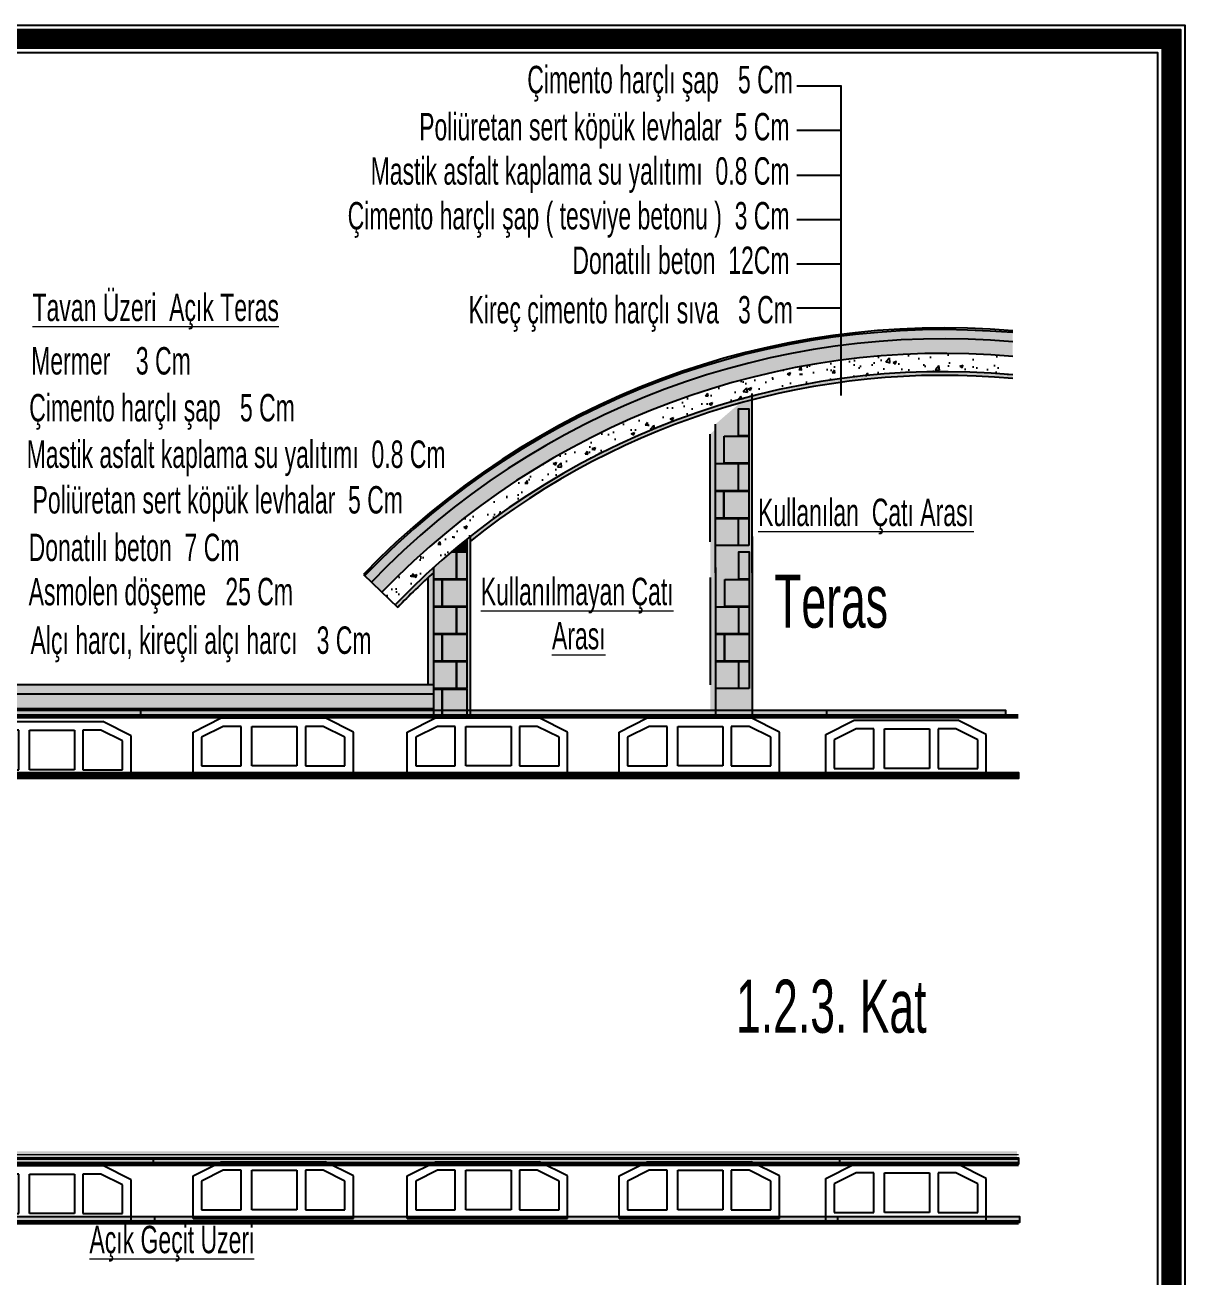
# Model space of a CAD drawing. Extents: x 41749 to 92598, y -24291 to 29432.
# Drawn here: x 91329 to 92598, y -22761 to -21391 of the extents above; entities that cross this region are included whole.
import ezdxf

# ---------------------------------------------------------------- set-up
doc = ezdxf.new("R2010")
doc.units = 0
doc.header["$MEASUREMENT"] = 0
doc.layers.get('0').update_dxf_attribs({"linetype": 'CONTINUOUS'})
doc.layers.add('BADOSEME', color=4, linetype='CONTINUOUS', lineweight=60)
doc.layers.add('DOSEMEKAP', color=8, linetype='CONTINUOUS', lineweight=5)
for name, color, linetype in [('DUVAR', 6, 'CONTINUOUS'), ('MERBAS', 231, 'CONTINUOUS'), ('SEMBOL', 21, 'CONTINUOUS'), ('SIVA', 7, 'CONTINUOUS')]:
    doc.layers.add(name, color=color, linetype=linetype)
doc.styles.add('DIN', font='ROMANS.SHX', dxfattribs={"width": 0.6})

# ---------------------------------------------------------------- blocks, each defined once
blk = doc.blocks.new('A$C218D7482')
at = {"layer": 'SEMBOL'}
for p, q in [((0, 15), (10, 20)), ((10, 20), (46.69, 20)), ((56.69, 15), (46.69, 20)), ((0, 0), (0, 15)), ((10.71, 17), (3, 13.15)), ((17, 17), (10.71, 17)), ((17, 3), (17, 17)), ((20.74, 17), (36.69, 17)), ((20.74, 3), (20.74, 17)), ((36.69, 17), (36.69, 3)), ((45.98, 17), (39.69, 17)), ((39.69, 17), (39.69, 3)), ((39.69, 17), (39.69, 3)), ((53.69, 13.15), (45.98, 17)), ((56.69, 0), (56.69, 15)), ((3, 13.15), (3, 3)), ((53.69, 3), (53.69, 13.15)), ((0, 0), (56.69, 0)), ((3, 3), (17, 3)), ((36.69, 3), (20.74, 3)), ((39.69, 3), (53.69, 3))]:
    blk.add_line(p, q, dxfattribs=at)

msp = doc.modelspace()

# ---------------------------------------------------------------- hatches: boundary and pattern name
h = msp.add_hatch(color=253)
h.set_gradient(color1=(165, 154, 151), color2=(155, 144, 140), one_color=1, tint=0.58)
h.paths.add_polyline_path([(91951.18729, -21822.81047), (91951.18729, -21811.68919, 0.0887625758), (91700.46206, -21993.42212), (91707.66521, -22000.35859, -0.0873597881)])
h.paths.add_polyline_path([(92409.45105, -21737.44008), (92409.45105, -21727.40225, 0.1349306339), (91951.18729, -21811.68919), (91951.18729, -21822.81047, -0.1366019062)])
h = msp.add_hatch(color=52)
h.set_gradient(color1=(220, 210, 9), color2=(247, 237, 59), one_color=1, tint=0.6)
h.paths.add_polyline_path([(92409.45105, -21753.50246), (92409.45105, -21737.44008, 0.2266666235), (91707.66521, -22000.35859), (91719.19026, -22011.45693, -0.227098403)])
h = msp.add_hatch()
h.set_pattern_fill('AR-CONC', color=256, scale=0.2, style=0)
h.set_pattern_definition([(50, (55882.862, -9645.197), (36.436934, -3.187817), [3.81, -41.91]), (355, (55882.862, -9645.197), (-7.048565, 38.21133), [3.048, -33.528]), (100.451, (55885.9, -9645.463), (29.3885, 35.023338), [3.238, -35.618]), (46.1842, (55882.862, -9635.037), (54.21581, -8.408466), [5.715, -62.865]), (96.6356, (55887.38, -9635.74), (47.48085, 49.48511), [4.857, -53.427]), (351.184, (55882.86, -9635.04), (47.48092, 49.48502), [4.572, -50.292]), (21, (55887.942, -9637.577), (30.322976, -20.453104), [3.81, -41.91]), (326, (55887.942, -9637.577), (12.360406, 36.837593), [3.048, -33.528]), (71.4514, (55890.47, -9639.282), (42.683298, 16.38457), [3.238, -35.618]), (37.5, (55882.862, -9645.197), (0.6177207, 16.9110078), [0, -33.1216, 0, -34.036, 0, -33.655]), (7.5, (55882.862, -9645.197), (13.3639325, 20.036115), [0, -19.4056, 0, -32.3596, 0, -12.827]), (327.5, (55871.534, -9645.197), (27.118119, -1.145749), [0, -12.7, 0, -39.624, 0, -52.578]), (317.5, (55866.454, -9645.197), (29.625836, 5.085298), [0, -16.51, 0, -26.3144, 0, -37.338])])
h.paths.add_polyline_path([(91719.19026, -22011.45693), (91733.59657, -22025.32986, -0.0819983484), (91951.18729, -21863.11201), (91951.18729, -21840.66912, 0.0850392465)])
h.paths.add_polyline_path([(92409.45105, -21773.58383), (92409.45105, -21753.50246, 0.1393676499), (91951.18729, -21840.66912), (91951.18729, -21863.11201, -0.1429939263)])
h = msp.add_hatch(color=253)
h.set_gradient(color1=(165, 154, 151), color2=(155, 144, 140), one_color=1, tint=0.58)
h.paths.add_polyline_path([(92409.45105, -21777.60057), (92409.45105, -21773.58383, 0.1927807798), (91815.91747, -21950.54705), (91815.91747, -21955.66066, -0.1938893234)])
h = msp.add_hatch(color=253)
h.set_gradient(color1=(165, 154, 151), color2=(155, 144, 140), one_color=1, tint=0.58)
h.paths.add_polyline_path([(92124.20922, -21793.8364, 0.0080237748), (92103.53421, -21810.78573), (92108.8463, -21810.78573), (92108.8463, -21840.38196), (92084.20922, -21840.38196), (92084.20922, -21840.78573), (92093.38676, -21840.78573), (92093.38676, -21870.38196), (92084.20922, -21870.38196), (92084.20922, -21870.78573), (92108.8463, -21870.78573), (92108.8463, -21900.38196), (92084.20922, -21900.38196), (92084.20922, -21900.78573), (92093.38676, -21900.78573), (92093.38676, -21930.38196), (92084.20922, -21930.38196), (92084.20922, -21930.78573), (92108.8463, -21930.78573), (92108.8463, -21960.38196), (92084.20922, -21960.38196), (92084.20922, -21960.78573), (92093.38676, -21960.78573), (92093.38676, -21990.38196), (92093.79052, -21990.38196), (92093.79052, -21960.78573), (92120.49307, -21960.78573), (92120.49307, -21990.38196), (92124.20922, -21990.38196)])
h.paths.add_polyline_path([(92120.49307, -21900.38196), (92109.25006, -21900.38196), (92109.25006, -21870.78573), (92120.49307, -21870.78573)], flags=16)
h.paths.add_polyline_path([(92120.49307, -21900.78573), (92120.49307, -21930.38196), (92093.79052, -21930.38196), (92093.79052, -21900.78573)], flags=16)
h.paths.add_polyline_path([(92120.49307, -21870.38196), (92093.79052, -21870.38196), (92093.79052, -21840.78573), (92120.49307, -21840.78573)], flags=16)
h.paths.add_polyline_path([(92120.49307, -21930.78573), (92120.49307, -21960.38196), (92109.25006, -21960.38196), (92109.25006, -21930.78573)], flags=16)
h.paths.add_polyline_path([(92120.49307, -21840.38196), (92109.25006, -21840.38196), (92109.25006, -21810.78573), (92120.49307, -21810.78573)], flags=16)
h = msp.add_hatch(color=22)
h.set_gradient(color1=(221, 32, 29), color2=(227, 41, 38), one_color=1, tint=0.52)
h.paths.add_polyline_path([(92084.20922, -21827.67183), (92084.20922, -21840.38196), (92108.8463, -21840.38196), (92108.8463, -21810.78573), (92103.53421, -21810.78573, 0.0077021681)])
h = msp.add_hatch(color=22)
h.set_gradient(color1=(221, 32, 29), color2=(227, 41, 38), one_color=1, tint=0.52)
h.paths.add_polyline_path([(92120.49307, -21810.78573), (92109.25006, -21810.78573), (92109.25006, -21840.38196), (92120.49307, -21840.38196)])
h = msp.add_hatch(color=253)
h.set_gradient(color1=(165, 154, 151), color2=(155, 144, 140), one_color=1, tint=0.58)
h.paths.add_polyline_path([(92084.20922, -21833.06744, 0.0024663575), (92078.1852, -21838.5994), (92078.1852, -21956.38196), (92084.20922, -21956.38196), (92084.20922, -21930.78573)])
h = msp.add_hatch(color=253)
h.set_gradient(color1=(165, 154, 151), color2=(155, 144, 140), one_color=1, tint=0.58)
h.paths.add_polyline_path([(92093.79052, -21900.78573), (92120.16117, -21900.78573), (92120.16117, -21900.38196), (92109.25006, -21900.38196), (92109.25006, -21870.78573), (92120.16117, -21870.78573), (92120.16117, -21870.38196), (92093.79052, -21870.38196), (92093.79052, -21840.78573), (92093.38676, -21840.78573), (92093.38676, -21870.38196), (92084.20922, -21870.38196), (92084.20922, -21870.78573), (92108.8463, -21870.78573), (92108.8463, -21900.38196), (92084.20922, -21900.38196), (92084.20922, -21900.78573), (92093.38676, -21900.78573), (92093.38676, -21930.38196), (92084.20922, -21930.38196), (92084.20922, -21930.78573), (92108.8463, -21930.78573), (92108.8463, -21960.38196), (92084.20922, -21960.38196), (92084.20922, -21960.78573), (92093.38676, -21960.78573), (92093.38676, -21990.38196), (92093.79052, -21990.38196), (92093.79052, -21960.78573), (92120.16117, -21960.78573), (92120.16117, -21960.38196), (92109.25006, -21960.38196), (92109.25006, -21930.78573), (92120.16117, -21930.78573), (92120.16117, -21930.38196), (92093.79052, -21930.38196)])
h = msp.add_hatch(color=22)
h.set_gradient(color1=(221, 32, 29), color2=(227, 41, 38), one_color=1, tint=0.52)
h.paths.add_polyline_path([(92093.38676, -21840.78573), (92084.20922, -21840.78573), (92084.20922, -21870.38196), (92093.38676, -21870.38196)])
h = msp.add_hatch(color=22)
h.set_gradient(color1=(221, 32, 29), color2=(227, 41, 38), one_color=1, tint=0.52)
h.paths.add_polyline_path([(92093.79052, -21870.38196), (92120.49307, -21870.38196), (92120.49307, -21840.78573), (92093.79052, -21840.78573)])
h = msp.add_hatch(color=22)
h.set_gradient(color1=(221, 32, 29), color2=(227, 41, 38), one_color=1, tint=0.52)
h.paths.add_polyline_path([(92108.8463, -21870.78573), (92084.20922, -21870.78573), (92084.20922, -21900.38196), (92108.8463, -21900.38196)])
h = msp.add_hatch(color=22)
h.set_gradient(color1=(221, 32, 29), color2=(227, 41, 38), one_color=1, tint=0.52)
h.paths.add_polyline_path([(92120.49307, -21870.78573), (92109.25006, -21870.78573), (92109.25006, -21900.38196), (92120.49307, -21900.38196)])
h = msp.add_hatch(color=253)
h.set_gradient(color1=(165, 154, 151), color2=(155, 144, 140), one_color=1, tint=0.58)
h.paths.add_polyline_path([(92084.6481, -21905.54005, 0.0024663575), (92078.62408, -21911.07201), (92078.62408, -22028.85457), (92084.6481, -22028.85457), (92084.6481, -22003.25834)])
h = msp.add_hatch(color=22)
h.set_gradient(color1=(221, 32, 29), color2=(227, 41, 38), one_color=1, tint=0.52)
h.paths.add_polyline_path([(92093.38676, -21900.78573), (92084.20922, -21900.78573), (92084.20922, -21930.38196), (92093.38676, -21930.38196)])
h = msp.add_hatch(color=22)
h.set_gradient(color1=(221, 32, 29), color2=(227, 41, 38), one_color=1, tint=0.52)
h.paths.add_polyline_path([(92093.79052, -21930.38196), (92120.49307, -21930.38196), (92120.49307, -21900.78573), (92093.79052, -21900.78573)])
h = msp.add_hatch(color=22)
h.set_gradient(color1=(221, 32, 29), color2=(227, 41, 38), one_color=1, tint=0.52)
h.paths.add_polyline_path([(92108.8463, -21930.78573), (92084.20922, -21930.78573), (92084.20922, -21960.38196), (92108.8463, -21960.38196)])
h = msp.add_hatch(color=22)
h.set_gradient(color1=(221, 32, 29), color2=(227, 41, 38), one_color=1, tint=0.52)
h.paths.add_polyline_path([(92120.49307, -21930.78573), (92109.25006, -21930.78573), (92109.25006, -21960.38196), (92120.49307, -21960.38196)])
h = msp.add_hatch(color=253)
h.set_gradient(color1=(165, 154, 151), color2=(155, 144, 140), one_color=1, tint=0.58)
h.paths.add_polyline_path([(91815.91747, -21950.54705, 0.0080237748), (91795.24245, -21967.49638), (91800.55454, -21967.49638), (91800.55454, -21997.09262), (91775.91747, -21997.09262), (91775.91747, -21997.49638), (91785.095, -21997.49638), (91785.095, -22027.09262), (91775.91747, -22027.09262), (91775.91747, -22027.49638), (91800.55454, -22027.49638), (91800.55454, -22057.09262), (91775.91747, -22057.09262), (91775.91747, -22057.49638), (91785.095, -22057.49638), (91785.095, -22087.09262), (91775.91747, -22087.09262), (91775.91747, -22087.49638), (91800.55454, -22087.49638), (91800.55454, -22117.09262), (91775.91747, -22117.09262), (91775.91747, -22117.49638), (91785.095, -22117.49638), (91785.095, -22147.09262), (91785.49877, -22147.09262), (91785.49877, -22117.49638), (91812.20132, -22117.49638), (91812.20132, -22147.09262), (91815.91747, -22147.09262)])
h.paths.add_polyline_path([(91812.20132, -22057.09262), (91800.95831, -22057.09262), (91800.95831, -22027.49638), (91812.20132, -22027.49638)], flags=16)
h.paths.add_polyline_path([(91812.20132, -22057.49638), (91812.20132, -22087.09262), (91785.49877, -22087.09262), (91785.49877, -22057.49638)], flags=16)
h.paths.add_polyline_path([(91812.20132, -22027.09262), (91785.49877, -22027.09262), (91785.49877, -21997.49638), (91812.20132, -21997.49638)], flags=16)
h.paths.add_polyline_path([(91812.20132, -22087.49638), (91812.20132, -22117.09262), (91800.95831, -22117.09262), (91800.95831, -22087.49638)], flags=16)
h.paths.add_polyline_path([(91812.20132, -21997.09262), (91800.95831, -21997.09262), (91800.95831, -21967.49638), (91812.20132, -21967.49638)], flags=16)
h = msp.add_hatch(color=22)
h.set_gradient(color1=(221, 32, 29), color2=(227, 41, 38), one_color=1, tint=0.52)
edge = h.paths.add_edge_path()
edge.add_arc((92333.64312, -22603.16012), 833.03281, 128.75238265, 130.22127006)
edge.add_line((91795.71952, -21967.09262), (91812.20132, -21967.09262))
edge.add_line((91812.20132, -21967.09262), (91812.20132, -21953.51244))
h = msp.add_hatch(color=253)
h.set_gradient(color1=(165, 154, 151), color2=(155, 144, 140), one_color=1, tint=0.58)
h.paths.add_polyline_path([(92124.64806, -21950.54708, 0.0080237748), (92103.97304, -21967.49642), (92109.28513, -21967.49642), (92109.28513, -21997.09265), (92084.64806, -21997.09265), (92084.64806, -21997.49642), (92093.82559, -21997.49642), (92093.82559, -22027.09265), (92084.64806, -22027.09265), (92084.64806, -22027.49642), (92109.28513, -22027.49642), (92109.28513, -22057.09265), (92084.64806, -22057.09265), (92084.64806, -22057.49642), (92093.82559, -22057.49642), (92093.82559, -22087.09265), (92084.64806, -22087.09265), (92084.64806, -22087.49642), (92109.28513, -22087.49642), (92109.28513, -22117.09265), (92084.64806, -22117.09265), (92084.64806, -22117.49642), (92093.82559, -22117.49642), (92093.82559, -22147.09265), (92094.22936, -22147.09265), (92094.22936, -22117.49642), (92120.9319, -22117.49642), (92120.9319, -22147.09265), (92124.64806, -22147.09265)])
h.paths.add_polyline_path([(92120.9319, -22057.09265), (92109.6889, -22057.09265), (92109.6889, -22027.49642), (92120.9319, -22027.49642)], flags=16)
h.paths.add_polyline_path([(92120.9319, -22057.49642), (92120.9319, -22087.09265), (92094.22936, -22087.09265), (92094.22936, -22057.49642)], flags=16)
h.paths.add_polyline_path([(92120.9319, -22027.09265), (92094.22936, -22027.09265), (92094.22936, -21997.49642), (92120.9319, -21997.49642)], flags=16)
h.paths.add_polyline_path([(92120.9319, -22087.49642), (92120.9319, -22117.09265), (92109.6889, -22117.09265), (92109.6889, -22087.49642)], flags=16)
h.paths.add_polyline_path([(92120.9319, -21997.09265), (92109.6889, -21997.09265), (92109.6889, -21967.49642), (92120.9319, -21967.49642)], flags=16)
h = msp.add_hatch(color=22)
h.set_gradient(color1=(221, 32, 29), color2=(227, 41, 38), one_color=1, tint=0.52)
h.paths.add_polyline_path([(91775.91747, -21984.38248), (91775.91747, -21997.09262), (91800.55454, -21997.09262), (91800.55454, -21967.49638), (91795.24245, -21967.49638, 0.0077021681)])
h = msp.add_hatch(color=22)
h.set_gradient(color1=(221, 32, 29), color2=(227, 41, 38), one_color=1, tint=0.52)
h.paths.add_polyline_path([(91812.20132, -21967.49638), (91800.95831, -21967.49638), (91800.95831, -21997.09262), (91812.20132, -21997.09262)])
h = msp.add_hatch(color=22)
h.set_gradient(color1=(221, 32, 29), color2=(227, 41, 38), one_color=1, tint=0.52)
h.paths.add_polyline_path([(92093.38676, -21960.78573), (92084.20922, -21960.78573), (92084.20922, -21990.38196), (92093.38676, -21990.38196)])
h = msp.add_hatch(color=22)
h.set_gradient(color1=(221, 32, 29), color2=(227, 41, 38), one_color=1, tint=0.52)
h.paths.add_polyline_path([(92084.64806, -21984.38252), (92084.64806, -21997.09265), (92109.28513, -21997.09265), (92109.28513, -21967.49642), (92103.97304, -21967.49642, 0.0077021681)])
h = msp.add_hatch(color=22)
h.set_gradient(color1=(221, 32, 29), color2=(227, 41, 38), one_color=1, tint=0.52)
h.paths.add_polyline_path([(92093.79052, -21990.38196), (92120.49307, -21990.38196), (92120.49307, -21960.78573), (92093.79052, -21960.78573)])
h = msp.add_hatch(color=22)
h.set_gradient(color1=(221, 32, 29), color2=(227, 41, 38), one_color=1, tint=0.52)
h.paths.add_polyline_path([(92120.9319, -21967.49642), (92109.6889, -21967.49642), (92109.6889, -21997.09265), (92120.9319, -21997.09265)])
h = msp.add_hatch(color=253)
h.set_gradient(color1=(165, 154, 151), color2=(155, 144, 140), one_color=1, tint=0.58)
h.paths.add_polyline_path([(91775.91747, -21989.7781), (91775.91747, -21984.38248, 0.0176781672), (91733.59657, -22025.32986), (91736.47784, -22028.10445, -0.0165884925)])
h = msp.add_hatch(color=253)
h.set_gradient(color1=(165, 154, 151), color2=(155, 144, 140), one_color=1, tint=0.58)
h.paths.add_polyline_path([(91775.91747, -21989.7781, 0.0024663575), (91769.89344, -21995.31005), (91769.89344, -22113.09262), (91775.91747, -22113.09262), (91775.91747, -22087.49638)])
h = msp.add_hatch(color=253)
h.set_gradient(color1=(165, 154, 151), color2=(155, 144, 140), one_color=1, tint=0.58)
h.paths.add_polyline_path([(92084.64806, -21989.77813, 0.0024663575), (92078.62403, -21995.31008), (92078.62403, -22113.09265), (92084.64806, -22113.09265), (92084.64806, -22087.49642)])
h = msp.add_hatch(color=253)
h.set_gradient(color1=(165, 154, 151), color2=(155, 144, 140), one_color=1, tint=0.58)
h.paths.add_polyline_path([(91785.49877, -22057.49638), (91811.86942, -22057.49638), (91811.86942, -22057.09262), (91800.95831, -22057.09262), (91800.95831, -22027.49638), (91811.86942, -22027.49638), (91811.86942, -22027.09262), (91785.49877, -22027.09262), (91785.49877, -21997.49638), (91785.095, -21997.49638), (91785.095, -22027.09262), (91775.91747, -22027.09262), (91775.91747, -22027.49638), (91800.55454, -22027.49638), (91800.55454, -22057.09262), (91775.91747, -22057.09262), (91775.91747, -22057.49638), (91785.095, -22057.49638), (91785.095, -22087.09262), (91775.91747, -22087.09262), (91775.91747, -22087.49638), (91800.55454, -22087.49638), (91800.55454, -22117.09262), (91775.91747, -22117.09262), (91775.91747, -22117.49638), (91785.095, -22117.49638), (91785.095, -22147.09262), (91785.49877, -22147.09262), (91785.49877, -22117.49638), (91811.86942, -22117.49638), (91811.86942, -22117.09262), (91800.95831, -22117.09262), (91800.95831, -22087.49638), (91811.86942, -22087.49638), (91811.86942, -22087.09262), (91785.49877, -22087.09262)])
h = msp.add_hatch(color=22)
h.set_gradient(color1=(221, 32, 29), color2=(227, 41, 38), one_color=1, tint=0.52)
h.paths.add_polyline_path([(91785.095, -21997.49638), (91775.91747, -21997.49638), (91775.91747, -22027.09262), (91785.095, -22027.09262)])
h = msp.add_hatch(color=22)
h.set_gradient(color1=(221, 32, 29), color2=(227, 41, 38), one_color=1, tint=0.52)
h.paths.add_polyline_path([(91785.49877, -22027.09262), (91812.20132, -22027.09262), (91812.20132, -21997.49638), (91785.49877, -21997.49638)])
h = msp.add_hatch(color=253)
h.set_gradient(color1=(165, 154, 151), color2=(155, 144, 140), one_color=1, tint=0.58)
h.paths.add_polyline_path([(92094.22936, -22057.49642), (92120.6, -22057.49642), (92120.6, -22057.09265), (92109.6889, -22057.09265), (92109.6889, -22027.49642), (92120.6, -22027.49642), (92120.6, -22027.09265), (92094.22936, -22027.09265), (92094.22936, -21997.49642), (92093.82559, -21997.49642), (92093.82559, -22027.09265), (92084.64806, -22027.09265), (92084.64806, -22027.49642), (92109.28513, -22027.49642), (92109.28513, -22057.09265), (92084.64806, -22057.09265), (92084.64806, -22057.49642), (92093.82559, -22057.49642), (92093.82559, -22087.09265), (92084.64806, -22087.09265), (92084.64806, -22087.49642), (92109.28513, -22087.49642), (92109.28513, -22117.09265), (92084.64806, -22117.09265), (92084.64806, -22117.49642), (92093.82559, -22117.49642), (92093.82559, -22147.09265), (92094.22936, -22147.09265), (92094.22936, -22117.49642), (92120.6, -22117.49642), (92120.6, -22117.09265), (92109.6889, -22117.09265), (92109.6889, -22087.49642), (92120.6, -22087.49642), (92120.6, -22087.09265), (92094.22936, -22087.09265)])
h = msp.add_hatch(color=22)
h.set_gradient(color1=(221, 32, 29), color2=(227, 41, 38), one_color=1, tint=0.52)
h.paths.add_polyline_path([(92093.82559, -21997.49642), (92084.64806, -21997.49642), (92084.64806, -22027.09265), (92093.82559, -22027.09265)])
h = msp.add_hatch(color=22)
h.set_gradient(color1=(221, 32, 29), color2=(227, 41, 38), one_color=1, tint=0.52)
h.paths.add_polyline_path([(92094.22936, -22027.09265), (92120.9319, -22027.09265), (92120.9319, -21997.49642), (92094.22936, -21997.49642)])
h = msp.add_hatch(color=22)
h.set_gradient(color1=(221, 32, 29), color2=(227, 41, 38), one_color=1, tint=0.52)
h.paths.add_polyline_path([(91800.55454, -22027.49638), (91775.91747, -22027.49638), (91775.91747, -22057.09262), (91800.55454, -22057.09262)])
h = msp.add_hatch(color=22)
h.set_gradient(color1=(221, 32, 29), color2=(227, 41, 38), one_color=1, tint=0.52)
h.paths.add_polyline_path([(91812.20132, -22027.49638), (91800.95831, -22027.49638), (91800.95831, -22057.09262), (91812.20132, -22057.09262)])
h = msp.add_hatch(color=253)
h.set_gradient(color1=(165, 154, 151), color2=(155, 144, 140), one_color=1, tint=0.58)
h.paths.add_polyline_path([(92084.3975, -22025.76832, 0.0024663575), (92078.37348, -22031.30027), (92078.37348, -22149.08283), (92084.3975, -22149.08283), (92084.3975, -22123.4866)])
h = msp.add_hatch(color=22)
h.set_gradient(color1=(221, 32, 29), color2=(227, 41, 38), one_color=1, tint=0.52)
h.paths.add_polyline_path([(92109.28513, -22027.49642), (92084.64806, -22027.49642), (92084.64806, -22057.09265), (92109.28513, -22057.09265)])
h = msp.add_hatch(color=22)
h.set_gradient(color1=(221, 32, 29), color2=(227, 41, 38), one_color=1, tint=0.52)
h.paths.add_polyline_path([(92120.9319, -22027.49642), (92109.6889, -22027.49642), (92109.6889, -22057.09265), (92120.9319, -22057.09265)])
h = msp.add_hatch(color=22)
h.set_gradient(color1=(221, 32, 29), color2=(227, 41, 38), one_color=1, tint=0.52)
h.paths.add_polyline_path([(91785.095, -22057.49638), (91775.91747, -22057.49638), (91775.91747, -22087.09262), (91785.095, -22087.09262)])
h = msp.add_hatch(color=22)
h.set_gradient(color1=(221, 32, 29), color2=(227, 41, 38), one_color=1, tint=0.52)
h.paths.add_polyline_path([(91785.49877, -22087.09262), (91812.20132, -22087.09262), (91812.20132, -22057.49638), (91785.49877, -22057.49638)])
h = msp.add_hatch(color=22)
h.set_gradient(color1=(221, 32, 29), color2=(227, 41, 38), one_color=1, tint=0.52)
h.paths.add_polyline_path([(92093.82559, -22057.49642), (92084.64806, -22057.49642), (92084.64806, -22087.09265), (92093.82559, -22087.09265)])
h = msp.add_hatch(color=22)
h.set_gradient(color1=(221, 32, 29), color2=(227, 41, 38), one_color=1, tint=0.52)
h.paths.add_polyline_path([(92094.22936, -22087.09265), (92120.9319, -22087.09265), (92120.9319, -22057.49642), (92094.22936, -22057.49642)])
h = msp.add_hatch(color=22)
h.set_gradient(color1=(221, 32, 29), color2=(227, 41, 38), one_color=1, tint=0.52)
h.paths.add_polyline_path([(91800.55454, -22087.49638), (91775.91747, -22087.49638), (91775.91747, -22117.09262), (91800.55454, -22117.09262)])
h = msp.add_hatch(color=22)
h.set_gradient(color1=(221, 32, 29), color2=(227, 41, 38), one_color=1, tint=0.52)
h.paths.add_polyline_path([(91812.20132, -22087.49638), (91800.95831, -22087.49638), (91800.95831, -22117.09262), (91812.20132, -22117.09262)])
h = msp.add_hatch(color=22)
h.set_gradient(color1=(221, 32, 29), color2=(227, 41, 38), one_color=1, tint=0.52)
h.paths.add_polyline_path([(92109.28513, -22087.49642), (92084.64806, -22087.49642), (92084.64806, -22117.09265), (92109.28513, -22117.09265)])
h = msp.add_hatch(color=22)
h.set_gradient(color1=(221, 32, 29), color2=(227, 41, 38), one_color=1, tint=0.52)
h.paths.add_polyline_path([(92120.9319, -22087.49642), (92109.6889, -22087.49642), (92109.6889, -22117.09265), (92120.9319, -22117.09265)])
h = msp.add_hatch(color=253)
h.set_gradient(color1=(165, 154, 151), color2=(155, 144, 140), one_color=1, tint=0.58)
h.paths.add_polyline_path([(91336.51908, -22123.09262), (91336.51908, -22113.09262), (91259.16757, -22113.09262), (91259.16757, -22123.09262)])
h.paths.add_polyline_path([(91775.91747, -22123.09262), (91775.91747, -22113.09262), (91336.51908, -22113.09262), (91336.51908, -22123.09262)])
h = msp.add_hatch(color=253)
h.set_gradient(color1=(165, 154, 151), color2=(155, 144, 140), one_color=1, tint=0.58)
h.paths.add_polyline_path([(91775.91747, -22123.09262), (91775.91747, -22113.09262), (91336.51908, -22113.09262), (91336.51908, -22123.09262)])
h = msp.add_hatch(color=22)
h.set_gradient(color1=(221, 32, 29), color2=(227, 41, 38), one_color=1, tint=0.52)
h.paths.add_polyline_path([(91785.095, -22117.49638), (91775.91747, -22117.49638), (91775.91747, -22147.09262), (91785.095, -22147.09262)])
h = msp.add_hatch(color=22)
h.set_gradient(color1=(221, 32, 29), color2=(227, 41, 38), one_color=1, tint=0.52)
h.paths.add_polyline_path([(91785.49877, -22147.09262), (91812.20132, -22147.09262), (91812.20132, -22117.49638), (91785.49877, -22117.49638)])
h = msp.add_hatch(color=22)
h.set_gradient(color1=(221, 32, 29), color2=(227, 41, 38), one_color=1, tint=0.52)
h.paths.add_polyline_path([(92093.82559, -22117.49642), (92084.64806, -22117.49642), (92084.64806, -22147.09265), (92093.82559, -22147.09265)])
h = msp.add_hatch(color=22)
h.set_gradient(color1=(221, 32, 29), color2=(227, 41, 38), one_color=1, tint=0.52)
h.paths.add_polyline_path([(92094.22936, -22147.09265), (92120.9319, -22147.09265), (92120.9319, -22117.49642), (92094.22936, -22117.49642)])
h = msp.add_hatch(color=52)
h.set_gradient(color1=(220, 210, 9), color2=(247, 237, 59), one_color=1, tint=0.6)
h.paths.add_polyline_path([(91336.51908, -22123.09262), (91259.16757, -22123.09262), (91259.16757, -22139.09262), (91336.51908, -22139.09262)])
h.paths.add_polyline_path([(91775.91747, -22139.09262), (91775.91747, -22123.09262), (91336.51908, -22123.09262), (91336.51908, -22139.09262)])
h = msp.add_hatch(color=52)
h.set_gradient(color1=(220, 210, 9), color2=(247, 237, 59), one_color=1, tint=0.6)
h.paths.add_polyline_path([(91775.91747, -22139.09262), (91775.91747, -22123.09262), (91336.51908, -22123.09262), (91336.51908, -22139.09262)])
h = msp.add_hatch(color=253)
h.set_gradient(color1=(165, 154, 151), color2=(155, 144, 140), one_color=1, tint=0.58)
h.paths.add_polyline_path([(92206.077, -22147.09259), (92206.077, -22141.09259), (91259.16757, -22141.09259), (91259.16757, -22147.09259)])
h = msp.add_hatch(color=253)
h.set_gradient(color1=(165, 154, 151), color2=(155, 144, 140), one_color=1, tint=0.58)
h.paths.add_polyline_path([(91469.98745, -22147.09262), (91469.98745, -22141.09262), (91259.16757, -22141.09262), (91259.16757, -22147.09262)])
h = msp.add_hatch(color=253)
h.set_gradient(color1=(165, 154, 151), color2=(155, 144, 140), one_color=1, tint=0.58)
h.paths.add_polyline_path([(91775.91747, -22147.09262), (91775.91747, -22141.09262), (91336.51908, -22141.09262), (91336.51908, -22147.09262)])
h = msp.add_hatch(color=253)
h.set_gradient(color1=(165, 154, 151), color2=(155, 144, 140), one_color=1, tint=0.58)
h.paths.add_polyline_path([(91775.91747, -22147.09262), (91775.91747, -22141.09262), (91336.51908, -22141.09262), (91336.51908, -22147.09262)])
h = msp.add_hatch(color=253)
h.set_gradient(color1=(165, 154, 151), color2=(155, 144, 140), one_color=1, tint=0.58)
h.paths.add_polyline_path([(92401.87393, -22147.09259), (92401.87393, -22141.09259), (91454.96449, -22141.09259), (91454.96449, -22147.09259)])
h = msp.add_hatch(color=253)
h.set_gradient(color1=(165, 154, 151), color2=(155, 144, 140), one_color=1, tint=0.58)
h.paths.add_polyline_path([(92220.12506, -22215.0926), (92220.12506, -22209.0926), (91273.21562, -22209.0926), (91273.21562, -22215.0926)])
h = msp.add_hatch(color=253)
h.set_gradient(color1=(165, 154, 151), color2=(155, 144, 140), one_color=1, tint=0.58)
h.paths.add_polyline_path([(91273.21562, -22211.09262), (91273.21562, -22215.09262), (92164.86384, -22215.09262), (92164.86384, -22211.09262)])
h = msp.add_hatch(color=253)
h.set_gradient(color1=(165, 154, 151), color2=(155, 144, 140), one_color=1, tint=0.58)
h.paths.add_polyline_path([(92415.92198, -22215.09259), (92415.92198, -22209.09259), (91469.01255, -22209.09259), (91469.01255, -22215.09259)])
h = msp.add_hatch(color=52)
h.set_gradient(color1=(220, 210, 9), color2=(247, 237, 59), one_color=1, tint=0.6)
h.paths.add_polyline_path([(92414.15961, -22629.7196), (92414.15961, -22623.7196), (91271.8521, -22623.7196), (91271.8521, -22629.7196)])
h = msp.add_hatch(color=253)
h.set_gradient(color1=(165, 154, 151), color2=(155, 144, 140), one_color=1, tint=0.58)
h.paths.add_polyline_path([(92220.12506, -22637.09259), (92220.12506, -22631.09259), (91273.21562, -22631.09259), (91273.21562, -22637.09259)])
h = msp.add_hatch(color=253)
h.set_gradient(color1=(165, 154, 151), color2=(155, 144, 140), one_color=1, tint=0.58)
h.paths.add_polyline_path([(92415.92198, -22637.09259), (92415.92198, -22631.09259), (91469.01255, -22631.09259), (91469.01255, -22637.09259)])
h = msp.add_hatch(color=253)
h.set_gradient(color1=(165, 154, 151), color2=(155, 144, 140), one_color=1, tint=0.58)
h.paths.add_polyline_path([(92218.10113, -22701.09266), (92218.10113, -22695.09266), (91271.1917, -22695.09266), (91271.1917, -22701.09266)])
h = msp.add_hatch(color=253)
h.set_gradient(color1=(165, 154, 151), color2=(155, 144, 140), one_color=1, tint=0.58)
h.paths.add_polyline_path([(92417.10725, -22701.09266), (92417.10725, -22695.09266), (91470.19781, -22695.09266), (91470.19781, -22701.09266)])

# ---------------------------------------------------------------- linework, layer by layer
for p, q in [((92173.2081, -21457.39729), (92222.00552, -21457.39729)), ((92221.7566, -21796.36349), (92221.7566, -21457.39729)), ((92172.95918, -21505.87508), (92221.7566, -21505.87508)), ((92172.95918, -21554.844), (92221.7566, -21554.844)), ((92172.95918, -21603.60828), (92221.7566, -21603.60828)), ((92172.95918, -21651.96328), (92221.7566, -21651.96328)), ((92172.95918, -21700.31828), (92221.7566, -21700.31828)), ((92124.20922, -21990.38196), (92124.20922, -21793.8364)), ((92084.20922, -21990.38196), (92084.20922, -21827.67183)), ((92078.1852, -21956.38196), (92078.1852, -21838.5994)), ((92084.20922, -21990.38196), (92084.20922, -21838.5994)), ((92093.38676, -21930.38196), (92093.38676, -21900.78573)), ((92093.79052, -21930.38196), (92093.79052, -21900.78573)), ((91815.91747, -22147.09262), (91815.91747, -21950.54705)), ((92124.64806, -22147.09265), (92124.64806, -21950.54708)), ((91699.02142, -21992.03483), (91736.47784, -22028.10445)), ((91775.91747, -22147.09262), (91775.91747, -21984.38248)), ((92084.64806, -22147.09265), (92084.64806, -21984.38252)), ((91769.89344, -22113.09262), (91769.89344, -21995.31005)), ((91775.91747, -22147.09262), (91775.91747, -21995.31005)), ((91785.095, -22027.09262), (91785.095, -21997.49638)), ((91785.49877, -22027.09262), (91785.49877, -21997.49638)), ((92078.62403, -22113.09265), (92078.62403, -21995.31008)), ((92084.64806, -22147.09265), (92084.64806, -21995.31008)), ((91775.91747, -22027.09262), (91785.095, -22027.09262)), ((91785.49877, -22027.09262), (91812.20132, -22027.09262)), ((91785.095, -22087.09262), (91785.095, -22057.49638)), ((91785.49877, -22087.09262), (91785.49877, -22057.49638)), ((92093.82559, -22087.09265), (92093.82559, -22057.49642)), ((92094.22936, -22087.09265), (92094.22936, -22057.49642)), ((91775.91747, -22113.09262), (91259.16757, -22113.09262)), ((91775.91747, -22117.49638), (91785.095, -22117.49638)), ((91785.095, -22147.09262), (91785.095, -22117.49638)), ((91785.49877, -22117.49638), (91812.20132, -22117.49638)), ((91785.49877, -22147.09262), (91785.49877, -22117.49638)), ((91800.95831, -22117.09262), (91812.20132, -22117.09262)), ((91775.91747, -22123.09262), (91259.16757, -22123.09262)), ((91775.91747, -22139.09262), (91259.16757, -22139.09262)), ((91775.91747, -22141.09262), (91259.16757, -22141.09262)), ((92415.47507, -22215.09262), (91273.19159, -22215.09262))]:
    msp.add_line(p, q)
for points in [[(92120.49307, -21840.38196), (92109.25006, -21840.38196), (92109.25006, -21810.78573), (92120.49307, -21810.78573)], [(92093.79052, -21840.78573), (92120.49307, -21840.78573), (92120.49307, -21870.38196), (92093.79052, -21870.38196)], [(92084.20922, -21870.78573), (92108.8463, -21870.78573), (92108.8463, -21900.38196), (92084.20922, -21900.38196)], [(92120.49307, -21900.38196), (92109.25006, -21900.38196), (92109.25006, -21870.78573), (92120.49307, -21870.78573)], [(92093.38676, -21930.38196), (92084.20922, -21930.38196), (92084.20922, -21900.78573), (92093.38676, -21900.78573)], [(92093.79052, -21900.78573), (92120.49307, -21900.78573), (92120.49307, -21930.38196), (92093.79052, -21930.38196)], [(92084.20922, -21930.78573), (92108.8463, -21930.78573), (92108.8463, -21960.38196), (92084.20922, -21960.38196)], [(92120.49307, -21960.38196), (92109.25006, -21960.38196), (92109.25006, -21930.78573), (92120.49307, -21930.78573)], [(91812.20132, -21997.09262), (91800.95831, -21997.09262), (91800.95831, -21967.49638), (91812.20132, -21967.49638)], [(92120.9319, -21997.09265), (92109.6889, -21997.09265), (92109.6889, -21967.49642), (92120.9319, -21967.49642)], [(91785.095, -22027.09262), (91775.91747, -22027.09262), (91775.91747, -21997.49638), (91785.095, -21997.49638)], [(91785.49877, -21997.49638), (91812.20132, -21997.49638), (91812.20132, -22027.09262), (91785.49877, -22027.09262)], [(92094.22936, -21997.49642), (92120.9319, -21997.49642), (92120.9319, -22027.09265), (92094.22936, -22027.09265)], [(91775.91747, -22027.49638), (91800.55454, -22027.49638), (91800.55454, -22057.09262), (91775.91747, -22057.09262)], [(91812.20132, -22057.09262), (91800.95831, -22057.09262), (91800.95831, -22027.49638), (91812.20132, -22027.49638)], [(92084.64806, -22027.49642), (92109.28513, -22027.49642), (92109.28513, -22057.09265), (92084.64806, -22057.09265)], [(92120.9319, -22057.09265), (92109.6889, -22057.09265), (92109.6889, -22027.49642), (92120.9319, -22027.49642)], [(91785.095, -22087.09262), (91775.91747, -22087.09262), (91775.91747, -22057.49638), (91785.095, -22057.49638)], [(91785.49877, -22057.49638), (91812.20132, -22057.49638), (91812.20132, -22087.09262), (91785.49877, -22087.09262)], [(92093.82559, -22087.09265), (92084.64806, -22087.09265), (92084.64806, -22057.49642), (92093.82559, -22057.49642)], [(92094.22936, -22057.49642), (92120.9319, -22057.49642), (92120.9319, -22087.09265), (92094.22936, -22087.09265)], [(91775.91747, -22087.49638), (91800.55454, -22087.49638), (91800.55454, -22117.09262), (91775.91747, -22117.09262)], [(91812.20132, -22117.09262), (91800.95831, -22117.09262), (91800.95831, -22087.49638), (91812.20132, -22087.49638)], [(92084.64806, -22087.49642), (92109.28513, -22087.49642), (92109.28513, -22117.09265), (92084.64806, -22117.09265)], [(92120.9319, -22117.09265), (92109.6889, -22117.09265), (92109.6889, -22087.49642), (92120.9319, -22087.49642)], [(91785.095, -22147.09262), (91775.91747, -22147.09262), (91775.91747, -22117.49638), (91785.095, -22117.49638)], [(91785.49877, -22117.49638), (91812.20132, -22117.49638), (91812.20132, -22147.09262), (91785.49877, -22147.09262)], [(91259.16757, -22147.09259), (92206.077, -22147.09259), (92206.077, -22141.09259), (91259.16757, -22141.09259)], [(91454.96449, -22147.09259), (92401.87393, -22147.09259), (92401.87393, -22141.09259), (91454.96449, -22141.09259)], [(91273.21562, -22215.0926), (92220.12506, -22215.0926), (92220.12506, -22209.0926), (91273.21562, -22209.0926)], [(91469.01255, -22215.09259), (92415.92198, -22215.09259), (92415.92198, -22209.09259), (91469.01255, -22209.09259)], [(91273.21562, -22637.09259), (92220.12506, -22637.09259), (92220.12506, -22631.09259), (91273.21562, -22631.09259)], [(91469.01255, -22637.09259), (92415.92198, -22637.09259), (92415.92198, -22631.09259), (91469.01255, -22631.09259)], [(91271.1917, -22701.09266), (92218.10113, -22701.09266), (92218.10113, -22695.09266), (91271.1917, -22695.09266)], [(91470.19781, -22701.09266), (92417.10725, -22701.09266), (92417.10725, -22695.09266), (91470.19781, -22695.09266)]]:
    msp.add_lwpolyline(points, close=True)
for points in [[(91812.20132, -21953.51244), (91812.20132, -21967.09262), (91795.71952, -21967.09262)], [(91795.24245, -21967.49638), (91800.55454, -21967.49638), (91800.55454, -21997.09262), (91775.91747, -21997.09262), (91775.91747, -21984.38248)]]:
    msp.add_lwpolyline(points)
for radius, start, end in [(881.03281, 85.06391633, 136.08054485), (879.03281, 85.05265769, 136.08054485), (869.03281, 84.99558403, 136.08054485), (853.03281, 84.90147189, 136.08054485), (833.03281, 84.77872715, 136.08054485), (829.03281, 84.75346452, 128.64502579), (829.03281, 132.27909108, 136.08054485)]:
    msp.add_arc((92333.64312, -22603.16012), radius, start, end)
at = {"layer": 'BADOSEME'}
for p, q in [((91219.21562, -22147.09262), (92415.47507, -22147.09262)), ((91219.21562, -22211.09262), (92415.47507, -22211.09262)), ((91219.21562, -22637.09262), (92415.4991, -22637.09262)), ((91219.21562, -22701.09262), (92415.4991, -22701.09262))]:
    msp.add_line(p, q, dxfattribs=at)
at = {"layer": 'DOSEMEKAP'}
for p, q in [((91273.21562, -22627.09262), (92415.4991, -22627.09262)), ((91273.21562, -22632.09262), (92415.4991, -22632.09262))]:
    msp.add_line(p, q, dxfattribs=at)
at = {"layer": 'MERBAS'}
for points in [[(87701.83095, -24290.68394), (87701.83095, -21390.68394), (92597.79335, -21390.68394), (92597.79335, -24290.68394)], [(87706.83095, -24285.68394), (87706.83095, -21395.68394), (92592.79335, -21395.68394), (92592.79335, -24285.68394)], [(87726.83095, -24265.68394), (87726.83095, -21415.68394), (92572.79335, -21415.68394), (92572.79335, -24265.68394)], [(87731.83095, -24260.68394), (87731.83095, -21420.68394), (92567.79335, -21420.68394), (92567.79335, -24260.68394)]]:
    msp.add_lwpolyline(points, close=True, dxfattribs=at)
at = {"layer": 'MERBAS', "const_width": 20}
msp.add_lwpolyline([(87716.83095, -24275.68394), (87716.83095, -21405.68394), (92582.79335, -21405.68394), (92582.79335, -24275.68394)], close=True, dxfattribs=at)

# ---------------------------------------------------------------- block references
at = {"layer": 'SIVA', "xscale": 3.096000066027046, "yscale": 3.096000105142593, "zscale": 3.096, "rotation": 1.051360451200251e-06}
for p in [(91269.19165, -22215.09265), (91512.4872, -22211.00282), (91746.81663, -22211.00282), (91978.57343, -22211.00282), (92204.86169, -22213.68174), (91512.4872, -22697.00282), (91746.81663, -22697.00282), (91978.57343, -22697.00282), (92204.86169, -22699.68174), (91269.19165, -22701.09265)]:
    msp.add_blockref('A$C218D7482', p, dxfattribs=at)

# ---------------------------------------------------------------- texts
at = {"layer": 'DUVAR', "color": 0, "lineweight": 20, "style": 'DIN'}
for s, insert, char_height, attachment_point in [('{\\fArial|b0|i0|c162|p34;Çimento harçlı şap   5 Cm }', (92168.82603, -21435.34839), 30, 3), ('{\\fArial|b0|i0|c162|p34;Poliüretan sert köpük levhalar  5 Cm}', (92165.15979, -21486.96414), 30, 3), ('{\\fArial|b0|i0|c162|p34;Mastik asfalt kaplama su yalıtımı  0.8 Cm }', (92165.15979, -21535.44193), 30, 3), ('{\\fArial|b0|i0|c162|p34;Çimento harçlı şap ( tesviye betonu )  3 Cm }', (92165.15979, -21584.41085), 30, 3), ('{\\fArial|b0|i0|c162|p34;Donatılı beton  12Cm }', (92165.15979, -21633.17512), 30, 3), ('{\\fArial|b0|i0|c162|p34;\\LTavan Üzeri  Açık Teras}', (91336.85904, -21684.73579), 30, 1), ('{\\fArial|b0|i0|c162|p34;Kireç çimento harçlı sıva   3 Cm }', (92168.83705, -21687.30318), 30, 3), ('{\\fArial|b0|i0|c162|p34;Mermer    3 Cm }', (91335.39055, -21743.23092), 30, 1), ('{\\fArial|b0|i0|c162|p34;Çimento harçlı şap   5 Cm }', (91333.25003, -21794.56153), 30, 1), ('{\\fArial|b0|i0|c162|p34;Mastik asfalt kaplama su yalıtımı  0.8 Cm }', (91330.49477, -21845.46327), 30, 1), ('{\\fArial|b0|i0|c162|p34;Poliüretan sert köpük levhalar  5 Cm}', (91336.91622, -21895.36911), 30, 1), ('{\\fArial|b0|i0|c162|p34;\\LKullanılan  Çatı Arası}', (92130.71086, -21909.11034), 30, 1), ('{\\fArial|b0|i0|c162|p34;Donatılı beton  7 Cm }', (91332.63529, -21947.474), 30, 1), ('{\\fArial|b0|i0|c162|p34;Asmolen döşeme   25 Cm }', (91332.63529, -21995.82901), 30, 1), ('{\\fArial|b0|i0|c162|p34;\\LKullanılmayan Çatı}', (91827.31988, -21995.74669), 30, 1), ('{\\fArial|b0|i0|c162|p34;Teras}', (92148.39801, -21992.25705), 58.1, 1), ('{\\fArial|b0|i0|c162|p34;Alçı harcı, kireçli alçı harcı   3 Cm }', (91334.75489, -22049.01782), 30, 1), ('{\\fArial|b0|i0|c162|p34;\\LArası}', (91905.20565, -22044.06299), 30, 1), ('{\\fArial|b0|i0|c162|p34;1.2.3. Kat}', (92106.60588, -22435.68679), 58.1, 1), ('{\\fArial|b0|i0|c162|p34;\\LAçık Geçit Üzeri}', (91399.16337, -22705.09857), 30, 1)]:
    msp.add_mtext(s, dxfattribs=dict(at, insert=insert, char_height=char_height, attachment_point=attachment_point))

doc.saveas('drawing.dxf')
